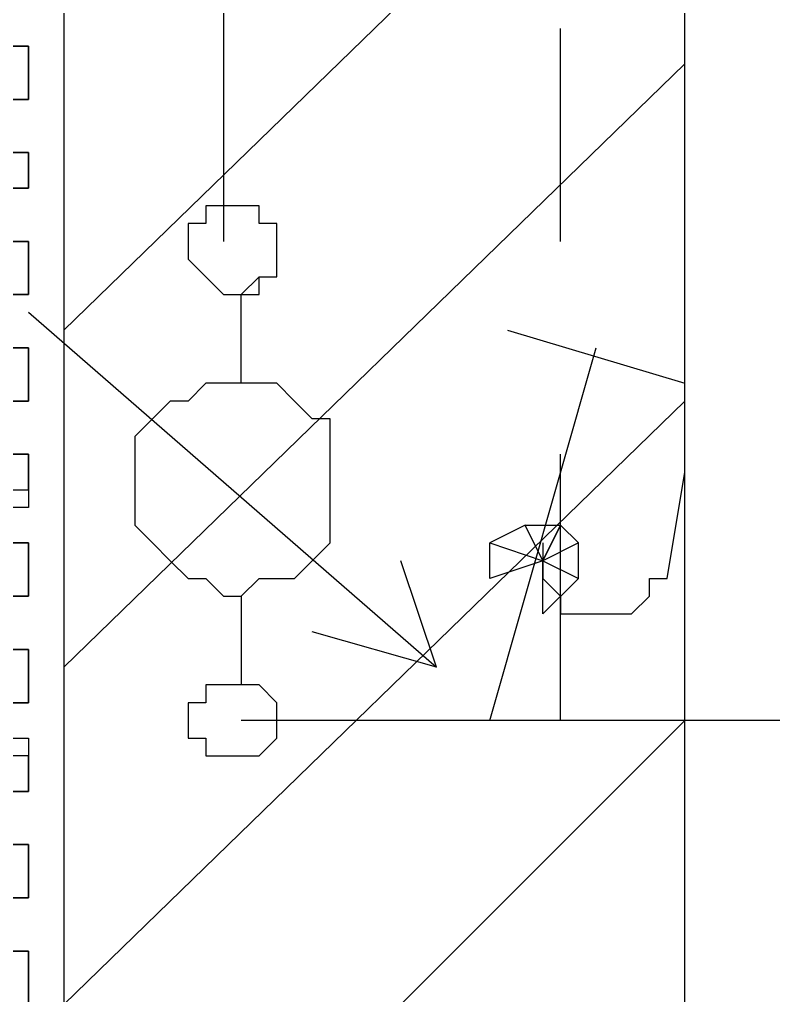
# Model space of a CAD drawing. Header units: metres. Extents: x 1 to 213, y 1 to 147.
# Drawn here: x 84.224 to 84.674, y 98.631 to 99.213 of the extents above; entities that cross this region are included whole.
import ezdxf

# ---------------------------------------------------------------- set-up
doc = ezdxf.new("R2010")
doc.units = ezdxf.units.M
doc.layers.add('00-BASE-ARQUITECTURA', color=8, linetype='Continuous')

msp = doc.modelspace()

# ---------------------------------------------------------------- linework, layer by layer
at = {"layer": '00-BASE-ARQUITECTURA'}
for points in [[(84.62076, 98.50961), (84.62076, 100.93319), (80.5356, 100.93319), (80.5356, 99.44095), (73.95277, 99.44095), (73.95277, 100.93319), (70.71427, 100.91203), (70.71427, 100.0442)], [(84.62076, 98.43553), (84.62076, 100.93319), (80.5356, 100.93319), (80.5356, 99.44095), (77.4241, 99.44095), (73.95277, 99.44095), (73.95277, 100.93319), (72.43935, 100.93319)], [(84.3456, 99.8537), (84.3456, 99.08111)], [(84.3456, 99.8537), (84.3456, 99.08111)], [(84.3456, 99.8537), (84.3456, 99.08111)], [(84.3456, 99.8537), (84.3456, 99.08111)], [(84.25035, 99.0282), (84.62076, 99.38803)], [(84.54668, 99.08111), (84.54668, 99.20812)], [(84.2186, 99.19753), (84.22918, 99.19753), (84.22918, 99.16579), (84.2186, 99.16579)], [(84.2186, 99.16579), (84.22918, 99.16579), (84.22918, 99.19753), (84.2186, 99.19753)], [(84.25035, 98.82711), (84.62076, 99.18695)], [(84.2186, 99.13403), (84.22918, 99.13403), (84.22918, 99.11286), (84.2186, 99.11286)], [(84.2186, 99.11286), (84.22918, 99.11286), (84.22918, 99.13403), (84.2186, 99.13403)], [(84.37735, 99.08111), (84.37735, 99.09169), (84.36676, 99.09169), (84.36676, 99.10228), (84.35618, 99.10228), (84.3456, 99.10228), (84.33501, 99.10228), (84.33501, 99.09169), (84.32443, 99.09169), (84.32443, 99.08111), (84.32443, 99.07053), (84.33501, 99.05995), (84.3456, 99.04936), (84.35618, 99.04936), (84.36676, 99.04936), (84.36676, 99.05995), (84.37735, 99.05995), (84.37735, 99.07053), (84.37735, 99.08111)], [(84.37735, 99.08111), (84.37735, 99.09169), (84.36676, 99.09169), (84.36676, 99.10228), (84.35618, 99.10228), (84.3456, 99.10228), (84.33501, 99.10228), (84.33501, 99.09169), (84.32443, 99.09169), (84.32443, 99.08111), (84.32443, 99.07053), (84.33501, 99.05995), (84.3456, 99.04936), (84.35618, 99.04936), (84.36676, 99.04936), (84.36676, 99.05995), (84.37735, 99.05995), (84.37735, 99.07053), (84.37735, 99.08111)], [(84.37735, 99.08111), (84.37735, 99.09169), (84.36676, 99.09169), (84.36676, 99.10228), (84.35618, 99.10228), (84.3456, 99.10228), (84.33501, 99.10228), (84.33501, 99.09169), (84.32443, 99.09169), (84.32443, 99.08111), (84.32443, 99.07053), (84.33501, 99.05995), (84.3456, 99.04936), (84.35618, 99.04936), (84.36676, 99.04936), (84.36676, 99.05995), (84.37735, 99.05995), (84.37735, 99.07053), (84.37735, 99.08111)], [(84.37735, 99.08111), (84.37735, 99.09169), (84.36676, 99.09169), (84.36676, 99.10228), (84.35618, 99.10228), (84.3456, 99.10228), (84.33501, 99.10228), (84.33501, 99.09169), (84.32443, 99.09169), (84.32443, 99.08111), (84.32443, 99.07053), (84.33501, 99.05995), (84.3456, 99.04936), (84.35618, 99.04936), (84.36676, 99.05995), (84.37735, 99.05995), (84.37735, 99.07053), (84.37735, 99.08111)], [(84.2186, 99.08111), (84.22918, 99.08111), (84.22918, 99.04936), (84.2186, 99.04936)], [(84.2186, 99.04936), (84.22918, 99.04936), (84.22918, 99.08111), (84.2186, 99.08111)], [(84.35618, 98.99645), (84.35618, 99.04936)], [(84.35618, 98.99645), (84.35618, 99.04936)], [(84.35618, 98.99645), (84.35618, 99.04936)], [(84.35618, 98.99645), (84.35618, 99.04936)], [(84.22918, 99.03878), (84.4726, 98.82711), (84.39852, 98.84828)], [(84.22918, 99.03878), (84.4726, 98.82711), (84.39852, 98.84828)], [(84.22918, 99.03878), (84.4726, 98.82711), (84.39852, 98.84828)], [(84.22918, 99.03878), (84.4726, 98.82711), (84.39852, 98.84828)], [(84.51493, 99.0282), (84.62076, 98.99645)], [(84.51493, 99.0282), (84.62076, 98.99645)], [(84.51493, 99.0282), (84.62076, 98.99645)], [(84.2186, 99.01761), (84.22918, 99.01761), (84.22918, 98.98587), (84.2186, 98.98587)], [(84.2186, 98.98587), (84.22918, 98.98587), (84.22918, 99.01761), (84.2186, 99.01761)], [(84.50435, 98.79536), (84.56785, 99.01761)], [(84.50435, 98.79536), (84.56785, 99.01761)], [(84.50435, 98.79536), (84.56785, 99.01761)], [(84.4091, 98.93295), (84.4091, 98.94353), (84.4091, 98.9647), (84.4091, 98.97528), (84.39852, 98.97528), (84.38794, 98.98587), (84.37735, 98.99645), (84.36676, 98.99645), (84.35618, 98.99645), (84.3456, 98.99645), (84.33501, 98.99645), (84.32443, 98.98587), (84.31385, 98.98587), (84.30326, 98.97528), (84.29268, 98.9647), (84.29268, 98.95412), (84.29268, 98.94353), (84.29268, 98.93295), (84.29268, 98.92237), (84.29268, 98.91179), (84.30326, 98.9012), (84.31385, 98.89062), (84.32443, 98.88004), (84.33501, 98.88004), (84.3456, 98.86944), (84.35618, 98.86944), (84.36676, 98.88004), (84.37735, 98.88004), (84.38794, 98.88004), (84.39852, 98.89062), (84.4091, 98.9012), (84.4091, 98.91179), (84.4091, 98.92237), (84.4091, 98.93295)], [(84.4091, 98.93295), (84.4091, 98.94353), (84.4091, 98.9647), (84.4091, 98.97528), (84.39852, 98.97528), (84.38794, 98.98587), (84.37735, 98.99645), (84.36676, 98.99645), (84.35618, 98.99645), (84.3456, 98.99645), (84.33501, 98.99645), (84.32443, 98.98587), (84.31385, 98.98587), (84.30326, 98.97528), (84.29268, 98.9647), (84.29268, 98.95412), (84.29268, 98.94353), (84.29268, 98.93295), (84.29268, 98.92237), (84.29268, 98.91179), (84.30326, 98.9012), (84.31385, 98.89062), (84.32443, 98.88004), (84.33501, 98.88004), (84.3456, 98.86944), (84.35618, 98.86944), (84.36676, 98.88004), (84.37735, 98.88004), (84.38794, 98.88004), (84.39852, 98.89062), (84.4091, 98.9012), (84.4091, 98.91179), (84.4091, 98.92237), (84.4091, 98.93295)], [(84.4091, 98.93295), (84.4091, 98.94353), (84.4091, 98.9647), (84.4091, 98.97528), (84.39852, 98.97528), (84.38794, 98.98587), (84.37735, 98.99645), (84.36676, 98.99645), (84.35618, 98.99645), (84.3456, 98.99645), (84.33501, 98.99645), (84.32443, 98.98587), (84.31385, 98.98587), (84.30326, 98.97528), (84.29268, 98.9647), (84.29268, 98.95412), (84.29268, 98.94353), (84.29268, 98.93295), (84.29268, 98.92237), (84.29268, 98.91179), (84.30326, 98.9012), (84.31385, 98.89062), (84.32443, 98.88004), (84.33501, 98.88004), (84.3456, 98.86944), (84.35618, 98.86944), (84.36676, 98.88004), (84.37735, 98.88004), (84.38794, 98.88004), (84.39852, 98.89062), (84.4091, 98.9012), (84.4091, 98.91179), (84.4091, 98.92237), (84.4091, 98.93295)], [(84.4091, 98.93295), (84.4091, 98.94353), (84.4091, 98.9647), (84.4091, 98.97528), (84.39852, 98.97528), (84.38794, 98.98587), (84.37735, 98.99645), (84.36676, 98.99645), (84.35618, 98.99645), (84.3456, 98.99645), (84.33501, 98.99645), (84.32443, 98.98587), (84.31385, 98.98587), (84.30326, 98.97528), (84.29268, 98.9647), (84.29268, 98.95412), (84.29268, 98.94353), (84.29268, 98.93295), (84.29268, 98.92237), (84.29268, 98.91179), (84.30326, 98.9012), (84.31385, 98.89062), (84.32443, 98.88004), (84.33501, 98.88004), (84.3456, 98.86944), (84.35618, 98.86944), (84.36676, 98.88004), (84.37735, 98.88004), (84.38794, 98.88004), (84.39852, 98.89062), (84.4091, 98.9012), (84.4091, 98.91179), (84.4091, 98.92237), (84.4091, 98.93295)], [(84.25035, 98.62604), (84.62076, 98.98587)], [(84.2186, 98.95412), (84.22918, 98.95412), (84.22918, 98.92237), (84.2186, 98.92237)], [(84.2186, 98.93295), (84.22918, 98.93295), (84.22918, 98.95412), (84.2186, 98.95412)], [(84.54668, 98.79536), (84.54668, 98.95412)], [(84.5361, 98.9012), (84.5361, 98.89062), (84.5361, 98.88004), (84.54668, 98.86944), (84.54668, 98.85886), (84.55726, 98.85886), (84.56785, 98.85886), (84.57843, 98.85886), (84.58901, 98.85886), (84.5996, 98.86944), (84.5996, 98.88004), (84.61018, 98.88004), (84.62076, 98.94353)], [(84.5361, 98.9012), (84.5361, 98.89062), (84.5361, 98.88004), (84.54668, 98.86944), (84.54668, 98.85886), (84.55726, 98.85886), (84.56785, 98.85886), (84.57843, 98.85886), (84.58901, 98.85886), (84.5996, 98.86944), (84.5996, 98.88004), (84.61018, 98.88004), (84.62076, 98.94353)], [(84.5361, 98.9012), (84.5361, 98.89062), (84.5361, 98.88004), (84.54668, 98.86944), (84.54668, 98.85886), (84.55726, 98.85886), (84.56785, 98.85886), (84.57843, 98.85886), (84.58901, 98.85886), (84.5996, 98.86944), (84.5996, 98.88004), (84.61018, 98.88004), (84.62076, 98.94353)], [(84.50435, 98.9012), (84.5361, 98.89062), (84.52552, 98.91179), (84.50435, 98.9012)], [(84.50435, 98.9012), (84.5361, 98.89062), (84.52552, 98.91179), (84.50435, 98.9012)], [(84.50435, 98.9012), (84.5361, 98.89062), (84.52552, 98.91179), (84.50435, 98.9012)], [(84.5361, 98.89062), (84.52552, 98.91179), (84.54668, 98.91179), (84.5361, 98.89062)], [(84.5361, 98.89062), (84.52552, 98.91179), (84.54668, 98.91179), (84.5361, 98.89062)], [(84.5361, 98.89062), (84.52552, 98.91179), (84.54668, 98.91179), (84.5361, 98.89062)], [(84.54668, 98.91179), (84.55726, 98.9012), (84.5361, 98.89062), (84.54668, 98.91179)], [(84.54668, 98.91179), (84.55726, 98.9012), (84.5361, 98.89062), (84.54668, 98.91179)], [(84.54668, 98.91179), (84.55726, 98.9012), (84.5361, 98.89062), (84.54668, 98.91179)], [(84.2186, 98.9012), (84.22918, 98.9012), (84.22918, 98.86944), (84.2186, 98.86944)], [(84.2186, 98.86944), (84.22918, 98.86944), (84.22918, 98.9012), (84.2186, 98.9012)], [(84.50435, 98.88004), (84.50435, 98.9012), (84.5361, 98.89062), (84.50435, 98.88004)], [(84.50435, 98.88004), (84.50435, 98.9012), (84.5361, 98.89062), (84.50435, 98.88004)], [(84.50435, 98.88004), (84.50435, 98.9012), (84.5361, 98.89062), (84.50435, 98.88004)], [(84.55726, 98.9012), (84.5361, 98.89062), (84.55726, 98.88004), (84.55726, 98.9012)], [(84.55726, 98.9012), (84.5361, 98.89062), (84.55726, 98.88004), (84.55726, 98.9012)], [(84.55726, 98.9012), (84.5361, 98.89062), (84.55726, 98.88004), (84.55726, 98.9012)], [(84.4726, 98.82711), (84.45143, 98.89062)], [(84.4726, 98.82711), (84.45143, 98.89062)], [(84.4726, 98.82711), (84.45143, 98.89062)], [(84.5361, 98.89062), (84.55726, 98.88004), (84.5361, 98.85886), (84.5361, 98.89062)], [(84.5361, 98.89062), (84.55726, 98.88004), (84.5361, 98.85886), (84.5361, 98.89062)], [(84.5361, 98.89062), (84.55726, 98.88004), (84.5361, 98.85886), (84.5361, 98.89062)], [(84.35618, 98.86944), (84.35618, 98.81653)], [(84.35618, 98.86944), (84.35618, 98.81653)], [(84.35618, 98.86944), (84.35618, 98.81653)], [(84.35618, 98.86944), (84.35618, 98.81653)], [(84.2186, 98.83769), (84.22918, 98.83769), (84.22918, 98.80595), (84.2186, 98.80595)], [(84.2186, 98.80595), (84.22918, 98.80595), (84.22918, 98.83769), (84.2186, 98.83769)], [(84.37735, 98.79536), (84.37735, 98.80595), (84.36676, 98.81653), (84.35618, 98.81653), (84.3456, 98.81653), (84.33501, 98.81653), (84.33501, 98.80595), (84.32443, 98.80595), (84.32443, 98.79536), (84.32443, 98.78478), (84.33501, 98.78478), (84.33501, 98.7742), (84.3456, 98.7742), (84.35618, 98.7742), (84.36676, 98.7742), (84.37735, 98.78478), (84.37735, 98.79536)], [(84.37735, 98.79536), (84.37735, 98.80595), (84.36676, 98.81653), (84.35618, 98.81653), (84.3456, 98.81653), (84.33501, 98.81653), (84.33501, 98.80595), (84.32443, 98.80595), (84.32443, 98.79536), (84.32443, 98.78478), (84.33501, 98.78478), (84.33501, 98.7742), (84.3456, 98.7742), (84.35618, 98.7742), (84.36676, 98.7742), (84.37735, 98.78478), (84.37735, 98.79536)], [(84.37735, 98.79536), (84.37735, 98.80595), (84.36676, 98.81653), (84.35618, 98.81653), (84.3456, 98.81653), (84.33501, 98.81653), (84.33501, 98.80595), (84.32443, 98.80595), (84.32443, 98.79536), (84.32443, 98.78478), (84.33501, 98.78478), (84.33501, 98.7742), (84.3456, 98.7742), (84.35618, 98.7742), (84.36676, 98.7742), (84.37735, 98.78478), (84.37735, 98.79536)], [(84.37735, 98.79536), (84.37735, 98.80595), (84.36676, 98.81653), (84.35618, 98.81653), (84.3456, 98.81653), (84.33501, 98.81653), (84.33501, 98.80595), (84.32443, 98.80595), (84.32443, 98.79536), (84.32443, 98.78478), (84.33501, 98.78478), (84.33501, 98.7742), (84.3456, 98.7742), (84.35618, 98.7742), (84.36676, 98.7742), (84.37735, 98.78478), (84.37735, 98.79536)], [(84.26093, 98.43553), (84.62076, 98.79536)], [(84.74777, 98.79536), (84.35618, 98.79536)], [(84.74777, 98.79536), (84.35618, 98.79536)], [(84.74777, 98.79536), (84.35618, 98.79536)], [(84.2186, 98.78478), (84.22918, 98.78478), (84.22918, 98.75303), (84.2186, 98.75303)], [(84.2186, 98.75303), (84.22918, 98.75303), (84.22918, 98.7742), (84.2186, 98.7742)], [(84.2186, 98.72128), (84.22918, 98.72128), (84.22918, 98.68953), (84.2186, 98.68953)], [(84.2186, 98.68953), (84.22918, 98.68953), (84.22918, 98.72128), (84.2186, 98.72128)], [(84.2186, 98.65778), (84.22918, 98.65778), (84.22918, 98.62604)], [(84.22918, 98.62604), (84.22918, 98.65778), (84.2186, 98.65778)]]:
    msp.add_lwpolyline(points, dxfattribs=at)
msp.add_lwpolyline([(82.68402, 99.32453), (84.25035, 99.32453), (84.25035, 98.43553), (82.68402, 98.43553)], close=True, dxfattribs=at)

doc.saveas('drawing.dxf')
